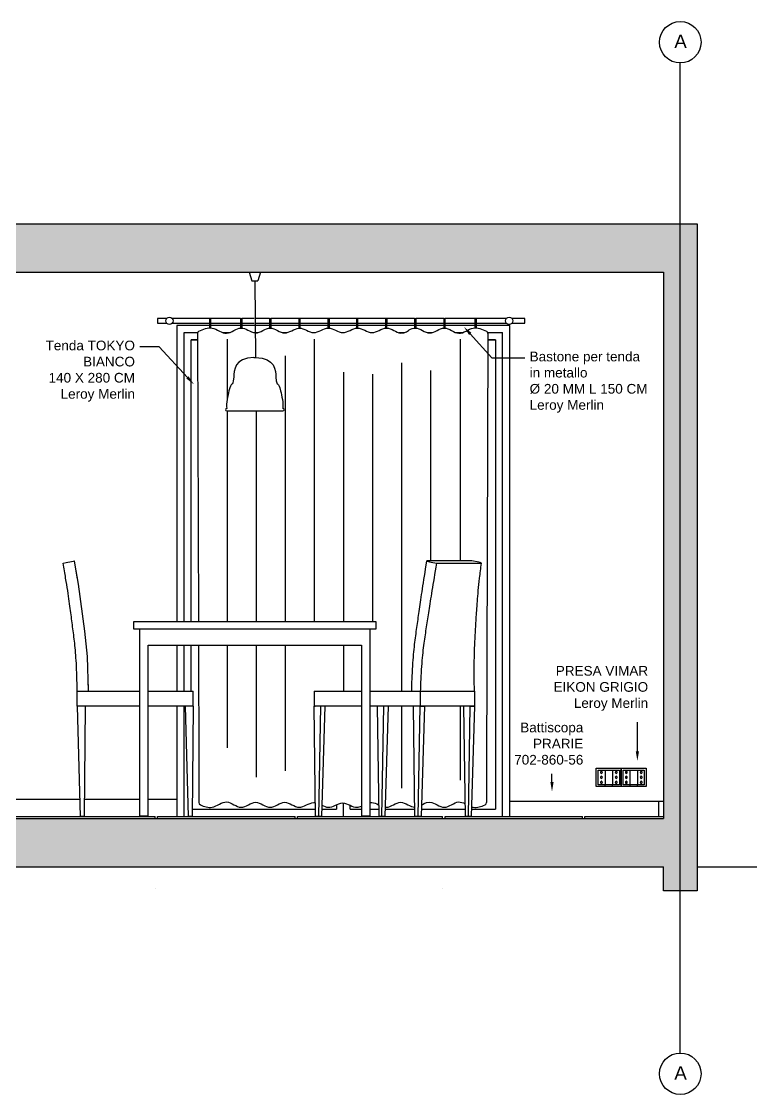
# Model space of a CAD drawing. Header units: millimetres. Extents: x 3813 to 53761, y -2555 to 21253.
# Drawn here: x 13818 to 16837, y 2151 to 6586 of the extents above; entities that cross this region are included whole.
import ezdxf
from ezdxf import colors
from ezdxf.entities.mleader import LeaderData, LeaderLine
from ezdxf.math import Vec2, Vec3

# ---------------------------------------------------------------- set-up
doc = ezdxf.new("R2010")
doc.units = ezdxf.units.MM
for name, color, linetype in [('1. Linee di taglio', 5, 'Continuous'), ('A-ANNO-TEXT', 3, 'Continuous'), ('A-FURN', 8, 'Continuous'), ('A-WALL-FULL', 255, 'Continuous'), ('c', 8, 'Continuous'), ('HIDE', 6, 'Continuous'), ('WIDE_SEZ', 1, 'Continuous')]:
    doc.layers.add(name, color=color, linetype=linetype)
doc.styles.get("Standard").update_dxf_attribs({"font": 'arial.ttf'})

msp = doc.modelspace()

# ---------------------------------------------------------------- hatches: boundary and pattern name
at = {"true_color": 0xc7c8ca, "transparency": 33554623}
h = msp.add_hatch(color=9, dxfattribs=at)
h.dxf.hatch_style = 1
h.paths.add_polyline_path([(11972.3, 5550.1), (16472.3, 5550.1), (16472.3, 3292.1), (11972.3, 3292.1)], flags=16)
h.paths.add_polyline_path([(11932.3, 5750.1), (16612.3, 5750.1), (16612.3, 2992.1), (16472.3, 2992.1), (16472.3, 3092.1), (11972.3, 3092.1), (11972.3, 2992.1), (11932.3, 2992.1), (11932.3, 3092.1)])

# ---------------------------------------------------------------- linework, layer by layer
at = {"color": 2}
for p, q in [((14490, 4106.3), (14490, 5300.1)), ((14490, 5300.1), (14546.6, 5300.1)), ((14650.6, 5300.1), (14678, 5300.1)), ((14780, 5300.1), (14786.1, 5300.1)), ((14786.1, 5300.1), (14795.4, 5300.1)), ((14897, 5300.1), (14915.6, 5300.1)), ((15377.7, 5300.1), (15401.2, 5300.1)), ((15496.9, 5300.1), (15515.4, 5300.1)), ((15614.3, 5300.1), (15641.6, 5300.1)), ((15745.7, 5300.1), (15807.5, 5300.1)), ((15807.5, 3300.1), (15807.5, 5300.1)), ((14520, 4130.1), (14520, 5270.1)), ((14520, 4106.3), (14520, 5270.1)), ((14520, 5270.1), (14546.2, 5270.1)), ((14546.2, 5270.1), (14520, 5270.1)), ((15777.5, 5270.1), (15746.1, 5270.1)), ((15746.1, 5270.1), (15777.5, 5270.1)), ((14490, 3818.1), (14490, 4008.5)), ((14520, 3818.1), (14520, 4008.5))]:
    msp.add_line(p, q, dxfattribs=at)
at = {"color": 8}
for p, q in [((15025.5, 5300.1), (15027.6, 5300.1)), ((15679.8, 4356.2), (15494.5, 4356.2)), ((15494.5, 4356.2), (15496.5, 4355.2)), ((15496.5, 4355.2), (15500.3, 4354)), ((15500.3, 4354), (15505.5, 4352.7)), ((15505.5, 4352.7), (15512, 4351.3)), ((15512, 4351.3), (15519.3, 4350)), ((15519.3, 4350), (15526.9, 4348.8)), ((15526.9, 4348.8), (15534.5, 4347.8)), ((15534.5, 4347.8), (15719.7, 4347.8)), ((15687.3, 4355.2), (15679.8, 4356.2)), ((15702.3, 4352.7), (15687.3, 4355.2)), ((15708.7, 4351.3), (15702.3, 4352.7)), ((15714, 4350), (15708.7, 4351.3)), ((15717.7, 4348.8), (15714, 4350)), ((15719.7, 4347.8), (15717.7, 4348.8)), ((15673.9, 3756.2), (15691, 3756.2))]:
    msp.add_line(p, q, dxfattribs=at)
at = {"color": 7}
for p, q in [((14779.3, 5196.7), (14785.7, 5196.7)), ((14283, 4106.3), (15282.8, 4106.3)), ((14283, 4074.9), (14283, 4106.3)), ((15282.8, 4106.3), (15282.8, 4074.9)), ((15282.8, 4074.9), (14283, 4074.9)), ((14342.1, 4008.5), (15223.7, 4008.5)), ((14047.8, 3818.1), (14305.9, 3818.1)), ((14342.1, 3818.1), (14512.5, 3818.1)), ((14512.5, 3818.1), (14515.8, 3818.1)), ((14515.8, 3818.1), (14518.9, 3818.1)), ((14518.9, 3818.1), (14521.8, 3818.1)), ((14521.8, 3818.1), (14524.3, 3818.1)), ((14524.3, 3818.1), (14526.2, 3818.1)), ((14526.2, 3818.1), (14527.4, 3818.1)), ((14527.4, 3818.1), (14527.8, 3818.1)), ((14527.8, 3756.2), (14527.8, 3818.1)), ((15027.5, 3818.1), (15027.5, 3756.2)), ((15027.5, 3818.1), (15031.3, 3818.1)), ((15031.3, 3818.1), (15032.3, 3818.1)), ((15032.3, 3818.1), (15034, 3818.1)), ((15034, 3818.1), (15036.3, 3818.1)), ((15036.3, 3818.1), (15039.1, 3818.1)), ((15039.1, 3818.1), (15223.7, 3818.1)), ((15259.9, 3818.1), (15444.4, 3818.1)), ((15444.4, 3818.1), (15467.1, 3818.1)), ((15467.1, 3818.1), (15467, 3756.2)), ((15467.1, 3818.1), (15691, 3818.1)), ((15691, 3818.1), (15691, 3756.2)), ((14305.9, 3756.2), (14047.8, 3756.2)), ((14494.7, 3756.2), (14342.1, 3756.2)), ((14527.8, 3755.9), (14494.7, 3756.2)), ((15027.5, 3756.2), (15032.3, 3756.2)), ((15034, 3756.2), (15032.3, 3756.2)), ((15036.3, 3756.2), (15034, 3756.2)), ((15039.1, 3756.2), (15036.3, 3756.2)), ((15055.4, 3756.2), (15039.1, 3756.2)), ((15223.7, 3756.2), (15055.4, 3756.2)), ((15467, 3756.2), (15259.9, 3756.2)), ((15691, 3756.2), (15467, 3756.2)), ((15467, 3756.2), (15484.1, 3756.2))]:
    msp.add_line(p, q, dxfattribs=at)
at = {"color": 2}
msp.add_lwpolyline([(14460, 4008.5), (14460, 3818.1)], dxfattribs=at)
at = {"color": 7}
for points, knots in [([(15431.6, 3818.2), (15432.1, 3840.8), (15433.3, 3882.7), (15436.3, 3935.9), (15440.1, 3981.5), (15444.6, 4021), (15449.3, 4056.3), (15454.1, 4089.1), (15458.7, 4121.7), (15465.1, 4167.9), (15474.9, 4235.5), (15486.9, 4310.7), (15494.5, 4356.2)], [-0.9981275, -0.9981275, -0.9981275, -0.9981275, -0.9166667, -0.8333333, -0.75, -0.6666667, -0.5833333, -0.5, -0.4166667, -0.3333333, -0.1666667, 0, 0, 0, 0]), ([(15534.5, 4347.8), (15526.7, 4302.8), (15514.2, 4228.6), (15503.8, 4162.1), (15496.8, 4116.4), (15491.8, 4083.8), (15486.6, 4051), (15481.5, 4016.6), (15476.8, 3978.2), (15472.6, 3933.8), (15469.2, 3881.7), (15467.6, 3840.5), (15467.1, 3818.1)], [0, 0, 0, 0, 0.1666667, 0.3333333, 0.4166667, 0.5, 0.5833333, 0.6666667, 0.75, 0.8333333, 0.9166667, 0.998099, 0.998099, 0.998099, 0.998099]), ([(15691, 3816.7), (15689.9, 3862.5), (15689.6, 3937.9), (15691.9, 4005.1), (15694.4, 4051), (15696.4, 4083.8), (15698.2, 4116.4), (15700.2, 4150.7), (15702.9, 4188.7), (15706.7, 4232.5), (15712, 4284.2), (15716.9, 4325.3), (15719.7, 4347.8)], [0, 0, 0, 0, 0.166667, 0.333333, 0.416667, 0.5, 0.583333, 0.666667, 0.75, 0.833333, 0.916667, 1, 1, 1, 1])]:
    msp.add_open_spline(points, degree=3, knots=knots, dxfattribs=at)
at = {"layer": 'A-ANNO-TEXT', "linetype": 'ByBlock', "lineweight": -2}
for points in [[(16364.8, 3569.4), (16364.8, 3690.3)], [(16011.6, 3442.4), (16011.6, 3475.7)]]:
    msp.add_lwpolyline(points, dxfattribs=at)
at = {"layer": 'A-ANNO-TEXT'}
for points in [[(16358.1, 3569.4), (16364.8, 3529.4), (16371.5, 3569.4)], [(16005, 3442.4), (16011.6, 3402.4), (16018.3, 3442.4)]]:
    msp.add_solid(points, dxfattribs=at)
at = {"layer": 'A-FURN', "color": 8}
for p, q in [((14594.9, 5360.1), (14594.9, 5320.1)), ((14594.9, 5360.1), (14599.9, 5360.1)), ((14599.9, 5360.1), (14599.9, 5320.1)), ((14723.8, 5359.2), (14723.8, 5319.2)), ((14723.8, 5359.2), (14728.8, 5359.2)), ((14728.8, 5359.2), (14728.8, 5319.2)), ((14843.8, 5359.2), (14843.8, 5319.2)), ((14843.8, 5359.2), (14848.8, 5359.2)), ((14848.8, 5359.2), (14848.8, 5319.2)), ((14964.2, 5359.3), (14964.2, 5319.3)), ((14964.2, 5359.3), (14969.2, 5359.3)), ((14969.2, 5359.3), (14969.2, 5319.3)), ((15084.8, 5359.3), (15084.8, 5319.3)), ((15084.8, 5359.3), (15089.8, 5359.3)), ((15089.8, 5359.3), (15089.8, 5319.3)), ((15202.6, 5359.3), (15202.6, 5318.9)), ((15202.6, 5359.3), (15207.6, 5359.3)), ((15207.6, 5359.3), (15207.6, 5319.3)), ((15323.2, 5359.3), (15323.2, 5319)), ((15323.2, 5359.3), (15328.2, 5359.3)), ((15328.2, 5359.3), (15327.6, 5319.3)), ((15443.6, 5359.2), (15443.6, 5319.2)), ((15448.6, 5359.2), (15448.6, 5319.2)), ((15563.7, 5359.2), (15563.7, 5319.2)), ((15563.7, 5359.2), (15568.7, 5359.2)), ((15568.7, 5359.2), (15568.7, 5319.2)), ((15692.8, 5360.1), (15692.8, 5320.1)), ((15692.8, 5360.1), (15697.8, 5360.1)), ((15697.8, 5360.1), (15697.8, 5320.1)), ((14546.1, 5297.1), (14549.6, 4106.3)), ((15443.6, 5319.2), (15448.6, 5319.2)), ((15746.1, 5297.1), (15740.9, 3494.6)), ((14668.8, 5273.4), (14668.8, 5026.4)), ((15028.8, 5273.4), (15028.8, 4106.3)), ((15632.2, 5273.4), (15632.2, 4356.2)), ((14908.8, 5203.9), (14908.8, 4106.3)), ((15388.8, 5174.8), (15388.8, 3818.1)), ((15148.8, 5137), (15148.8, 4106.3)), ((15268.8, 5128.9), (15268.8, 4106.3)), ((15508.8, 5143.1), (15508.8, 4356.2)), ((14668.8, 4976.7), (14668.8, 4106.3)), ((14788.8, 4976.7), (14788.8, 4106.3)), ((14549.9, 4008.5), (14551.3, 3504.1)), ((14668.8, 4008.5), (14668.8, 3583.3)), ((14788.8, 4008.5), (14788.8, 3507.7)), ((14908.8, 4008.5), (14908.8, 3508.4)), ((15148.8, 4008.5), (15148.8, 3818.1)), ((15388.8, 3756.2), (15388.8, 3504)), ((15632.2, 3756.2), (15632.2, 3496.3)), ((14788.8, 3507.7), (14788.8, 3463)), ((14908.8, 3508.4), (14908.8, 3488.3)), ((14551.3, 3504.1), (14551.7, 3357.7)), ((15388.8, 3504), (15388.8, 3416.7)), ((15632.2, 3496.3), (15632.2, 3450.4)), ((15740.9, 3494.6), (15740.5, 3357.7))]:
    msp.add_line(p, q, dxfattribs=at)
for points in [[(14418.4, 5359.1), (14379.6, 5359.1), (14379.6, 5339.1), (14418.4, 5339.1)], [(14594.9, 5359.1), (14440.8, 5359.1)], [(14440.8, 5339.1), (14594.9, 5339.1)], [(14723.8, 5359.1), (14599.9, 5359.1)], [(14599.9, 5339.1), (14723.8, 5339.1)], [(14779.7, 5359.1), (14728.8, 5359.1)], [(14728.8, 5339.1), (14779.7, 5339.1)], [(14843.8, 5359.1), (14786.1, 5359.1)], [(14786.1, 5339.1), (14843.8, 5339.1)], [(14964.2, 5359.1), (14848.8, 5359.1)], [(14848.8, 5339.1), (14964.2, 5339.1)], [(15084.8, 5359.1), (14969.2, 5359.1)], [(14969.2, 5339.1), (15084.8, 5339.1)], [(15202.6, 5359.1), (15089.8, 5359.1)], [(15089.8, 5339.1), (15202.6, 5339.1)], [(15283, 5359.1), (15207.6, 5359.1)], [(15207.6, 5339.1), (15323.2, 5339.1)], [(15323.2, 5359.1), (15283, 5359.1)], [(15327.9, 5339.1), (15365.9, 5339.1)], [(15443.6, 5359.1), (15328.2, 5359.1)], [(15365.9, 5339.1), (15443.6, 5339.1)], [(15563.7, 5359.1), (15448.6, 5359.1)], [(15448.6, 5339.1), (15563.7, 5339.1)], [(15692.8, 5359.1), (15568.7, 5359.1)], [(15568.7, 5339.1), (15692.8, 5339.1)], [(15823.4, 5359.1), (15697.8, 5359.1)], [(15697.8, 5339.1), (15823.4, 5339.1)], [(15845.8, 5339.1), (15899.6, 5339.1), (15899.6, 5359.1), (15845.8, 5359.1)]]:
    msp.add_lwpolyline(points, dxfattribs=at)
for centre in [(14429.6, 5349.1), (15834.6, 5349.1)]:
    msp.add_circle(centre, 15, dxfattribs=at)
for centre, start, end in [((14556.1, 5297.1), 116.0094, 180), ((15736.1, 5297.1), 0, 63.9906), ((14561.7, 3357.8), 180.1653, 244.8342), ((15730.5, 3357.8), 295.1658, 359.8347)]:
    msp.add_arc(centre, 10, start, end, dxfattribs=at)
for points, knots in [([(14551.8, 5306.1), (14570, 5315), (14608.9, 5331.7), (14666.1, 5277.7), (14723.8, 5337.7), (14761.8, 5302.9), (14786.1, 5298.8)], [0.576919, 0.576919, 0.576919, 0.576919, 6.208382, 12.591252, 18.974121, 24.635738, 24.635738, 24.635738, 24.635738]), ([(14786.1, 5298.8), (14786.1, 5298.8), (14806.1, 5298.7), (14846.1, 5339.7), (14905.2, 5279.4), (14944.2, 5317), (14966.7, 5319.3)], [25.30537, 25.30537, 25.30537, 25.30537, 25.31401, 31.653898, 37.993786, 44.031887, 44.031887, 44.031887, 44.031887]), ([(14966.7, 5319.3), (14986.5, 5319.2), (15026.3, 5281.2), (15066.7, 5319), (15086.9, 5319.3), (15087.3, 5319.3)], [44.397167, 44.397167, 44.397167, 44.397167, 50.632946, 56.932219, 57.053321, 57.053321, 57.053321, 57.053321]), ([(15087.3, 5319.3), (15107, 5319.2), (15146.8, 5281.2), (15187.3, 5319), (15207.4, 5319.3), (15207.8, 5319.3)], [44.397167, 44.397167, 44.397167, 44.397167, 50.632946, 56.932219, 57.053321, 57.053321, 57.053321, 57.053321]), ([(15207.4, 5319.3), (15227.2, 5319.2), (15267, 5281.2), (15307.4, 5319), (15327.6, 5319.3), (15328, 5319.3)], [44.397167, 44.397167, 44.397167, 44.397167, 50.632946, 56.932219, 57.053321, 57.053321, 57.053321, 57.053321]), ([(15328, 5319.3), (15347.7, 5319.2), (15387.5, 5281.3), (15420.7, 5311.4), (15420.7, 5311.4), (15420.7, 5311.4)], [44.397167, 44.397167, 44.397167, 44.397167, 50.632946, 56.932219, 57.053321, 57.053321, 57.053321, 57.053321]), ([(15420.7, 5311.4), (15429.2, 5315.6), (15457.7, 5327.9), (15506.1, 5278.3), (15566.4, 5339.9), (15626.2, 5277.7), (15683.4, 5331.7), (15722.3, 5315), (15740.5, 5306.1)], [92.086479, 92.086479, 92.086479, 92.086479, 94.770269, 101.110157, 107.450045, 113.832915, 120.215785, 125.847247, 125.847247, 125.847247, 125.847247]), ([(14557.5, 3348.7), (14573.8, 3341), (14610.8, 3327.5), (14666.1, 3379.8), (14725.9, 3317.6), (14786.2, 3379.2), (14846.1, 3317.8), (14906.2, 3379.1), (14965.9, 3318.5), (15008.3, 3359.3), (15030.5, 3357.3), (15032.7, 3356.9)], [1.165837, 1.165837, 1.165837, 1.165837, 6.208382, 12.591252, 18.974121, 25.31401, 31.653898, 37.993786, 44.333674, 50.632946, 51.31826, 51.31826, 51.31826, 51.31826]), ([(15060, 3346.4), (15068.8, 3342.3), (15097.4, 3330), (15125.3, 3355), (15146.1, 3356.8), (15167, 3355), (15192.1, 3332.5), (15217.8, 3340.2), (15223.7, 3342.6)], [54.177263, 54.177263, 54.177263, 54.177263, 56.932219, 63.212083, 63.212083, 63.212083, 69.491948, 71.346535, 71.346535, 71.346535, 71.346535]), ([(15259.9, 3356.9), (15262, 3357.3), (15273.4, 3358.3), (15284.9, 3353.1), (15294.2, 3348.6)], [75.133079, 75.133079, 75.133079, 75.133079, 75.79122, 78.731657, 78.731657, 78.731657, 78.731657]), ([(15321.2, 3338.6), (15322.8, 3338.3), (15344.6, 3336.9), (15385.6, 3378.5), (15425.1, 3339.3), (15444.6, 3338.3)], [81.567671, 81.567671, 81.567671, 81.567671, 82.090493, 88.430381, 94.604239, 94.604239, 94.604239, 94.604239]), ([(15506.8, 3358.7), (15526.6, 3358.3), (15566.6, 3317.9), (15614.8, 3367.9), (15643.1, 3357.3), (15651.6, 3353.2)], [101.177438, 101.177438, 101.177438, 101.177438, 107.450045, 113.832915, 116.556787, 116.556787, 116.556787, 116.556787]), ([(15678.7, 3340.4), (15681.2, 3339.5), (15699.6, 3334.1), (15718.5, 3341), (15734.8, 3348.7)], [119.434458, 119.434458, 119.434458, 119.434458, 120.215785, 125.258329, 125.258329, 125.258329, 125.258329])]:
    msp.add_open_spline(points, degree=3, knots=knots, dxfattribs=at)
msp.add_open_spline([(15471.6, 3346.2), (15477.3, 3349), (15482.9, 3360.2), (15506.8, 3358.7)], degree=3, dxfattribs=at)
at = {"layer": 'A-WALL-FULL', "color": 7}
for p, q in [((16542.3, 5750.1), (16542.3, 6414.8)), ((16542.3, 2992.1), (16542.3, 5750.1)), ((14759.4, 5550.1), (14770.5, 5514.4)), ((14805.6, 5550.1), (14794.5, 5514.4)), ((14770.5, 5514.4), (14794.5, 5514.4)), ((14782.5, 5514.4), (14785.7, 5196.7)), ((14666.4, 4976.7), (14898.6, 4976.7)), ((13989.7, 4347.8), (14002, 4350)), ((14002, 4350), (14009.4, 4351.3)), ((14009.4, 4351.3), (14017.1, 4352.7)), ((14017.1, 4352.7), (14024.5, 4354)), ((14024.5, 4354), (14031.2, 4355.2)), ((14031.2, 4355.2), (14036.9, 4356.2)), ((14038.4, 4347.3), (14036.9, 4356.2)), ((14038.4, 4347.3), (14036.9, 4356.2)), ((14053.2, 4260.1), (14038.4, 4347.3)), ((14049.6, 4281.5), (14038.4, 4347.3)), ((14053.2, 4260.1), (14052.2, 4266.2)), ((14080, 4065.8), (14053.2, 4260.1)), ((14090.8, 3961.5), (14080, 4065.8)), ((14305.9, 4074.9), (14305.9, 3302.6)), ((15259.9, 3302.6), (15259.9, 4074.9)), ((14342.1, 3302.6), (14342.1, 4008.5)), ((15223.7, 4008.5), (15223.7, 3302.6)), ((14095.5, 3818.1), (14090.8, 3961.5)), ((14047.8, 3756.2), (14047.8, 3816.7)), ((14095.5, 3818.1), (14094.6, 3846.2)), ((14047.8, 3756.2), (14060.7, 3300.1)), ((14080.8, 3756.2), (14076.8, 3300.1)), ((14494.7, 3756.2), (14507.6, 3300.1)), ((14527.8, 3756.2), (14523.7, 3300.1)), ((15033.4, 3300.1), (15027.5, 3756.2)), ((15072.4, 3756.2), (15058.6, 3300.1)), ((15288.5, 3756.2), (15294.9, 3300.1)), ((15333.5, 3756.2), (15320.1, 3300.1)), ((15445.1, 3300.1), (15439.1, 3756.2)), ((15484.1, 3756.2), (15470.2, 3300.1)), ((15646, 3756.2), (15652.4, 3300.1)), ((15691, 3756.2), (15677.5, 3300.1)), ((16612.3, 3092.1), (18112.3, 3092.1)), ((16542.3, 2322.3), (16542.3, 2992.1))]:
    msp.add_line(p, q, dxfattribs=at)
at = {"layer": 'A-WALL-FULL', "color": 8}
for p, q in [((15443.6, 5359.2), (15448.6, 5359.2)), ((15692.8, 5320.1), (15697.8, 5320.1)), ((14090.9, 3958.9), (14090.8, 3961.5)), ((15047.1, 3300.1), (15055.4, 3756.2)), ((15308.5, 3300.1), (15316.5, 3756.2)), ((15458.7, 3300.1), (15467, 3756.2)), ((15666, 3300.1), (15673.9, 3756.2)), ((14305.9, 3302.6), (14342.1, 3302.6)), ((15223.7, 3302.6), (15259.9, 3302.6))]:
    msp.add_line(p, q, dxfattribs=at)
at = {"layer": 'A-WALL-FULL', "color": 2}
for p, q in [((15777.5, 5270.1), (15777.5, 3330.1)), ((14490, 3300.1), (14490, 3756.2)), ((16202.2, 3491.8), (16228.8, 3491.8)), ((16202.2, 3431.5), (16202.2, 3491.8)), ((16228.8, 3491.8), (16232.9, 3491.8)), ((16230.9, 3491.8), (16230.9, 3431.5)), ((16232.9, 3491.8), (16259.5, 3491.8)), ((16259.5, 3491.8), (16263.6, 3491.8)), ((16261.5, 3491.8), (16261.5, 3431.5)), ((16263.6, 3491.8), (16290.2, 3491.8)), ((16290.2, 3491.8), (16290.2, 3431.5)), ((16305.4, 3491.8), (16331.9, 3491.8)), ((16305.4, 3431.5), (16305.4, 3491.8)), ((16331.9, 3491.8), (16336, 3491.8)), ((16334, 3491.8), (16334, 3431.5)), ((16336, 3491.8), (16362.6, 3491.8)), ((16362.6, 3491.8), (16366.7, 3491.8)), ((16364.7, 3491.8), (16364.7, 3431.5)), ((16366.7, 3491.8), (16393.3, 3491.8)), ((16393.3, 3491.8), (16393.3, 3431.5)), ((16228.8, 3431.5), (16202.2, 3431.5)), ((16228.8, 3431.5), (16232.9, 3431.5)), ((16259.5, 3431.5), (16232.9, 3431.5)), ((16259.5, 3431.5), (16263.6, 3431.5)), ((16290.2, 3431.5), (16263.6, 3431.5)), ((16331.9, 3431.5), (16305.4, 3431.5)), ((16331.9, 3431.5), (16336, 3431.5)), ((16362.6, 3431.5), (16336, 3431.5)), ((16362.6, 3431.5), (16366.7, 3431.5)), ((16393.3, 3431.5), (16366.7, 3431.5)), ((14524, 3330.1), (15033, 3330.1)), ((15059.5, 3330.1), (15120, 3330.1)), ((15120, 3348.6), (15120, 3330.1)), ((15148.8, 3300.1), (15148.8, 3356.5)), ((15177.5, 3330.1), (15177.5, 3346.2)), ((15177.5, 3330.1), (15223.7, 3330.1)), ((15259.9, 3330.1), (15294.5, 3330.1)), ((15320.9, 3330), (15444.7, 3330.1)), ((15471.1, 3330), (15506, 3330)), ((15506, 3330), (15652, 3330.1)), ((15678.4, 3330.1), (15777.5, 3330.1)), ((13770.8, 3300.1), (14370.8, 3300.1)), ((14370.8, 3292.1), (14370.8, 3300.1)), ((14380.8, 3300.1), (14949.2, 3300.1)), ((14380.8, 3292.1), (14380.8, 3300.1)), ((14949.2, 3292.1), (14949.2, 3300.1)), ((14959.2, 3300.1), (15559.2, 3300.1)), ((14959.2, 3292.1), (14959.2, 3300.1)), ((15559.2, 3292.1), (15559.2, 3300.1)), ((15569.2, 3300.1), (16137.7, 3300.1)), ((15569.2, 3292.1), (15569.2, 3300.1)), ((16137.7, 3292.1), (16137.7, 3300.1)), ((16147.7, 3300.1), (16472.3, 3300.1)), ((16147.7, 3292.1), (16147.7, 3300.1))]:
    msp.add_line(p, q, dxfattribs=at)
at = {"layer": 'A-WALL-FULL', "color": 9}
for p, q in [((14058.7, 3370.1), (13780.8, 3370.1)), ((14305.9, 3370.1), (14077.4, 3370.1)), ((14460, 3370.1), (14342.1, 3370.1)), ((16472.3, 3362.1), (15837.5, 3362.1)), ((16452.3, 3362.1), (16452.3, 3300.1))]:
    msp.add_line(p, q, dxfattribs=at)
at = {"layer": 'A-WALL-FULL'}
for p, q in [((14076.8, 3300.1), (14060.7, 3300.1)), ((14523.7, 3300.1), (14507.6, 3300.1)), ((15047.1, 3300.1), (15033.4, 3300.1)), ((15058.6, 3300.1), (15047.1, 3300.1)), ((15308.5, 3300.1), (15294.9, 3300.1)), ((15320.1, 3300.1), (15308.5, 3300.1)), ((15458.7, 3300.1), (15445.1, 3300.1)), ((15470.2, 3300.1), (15458.7, 3300.1)), ((15666, 3300.1), (15652.4, 3300.1)), ((15677.5, 3300.1), (15666, 3300.1))]:
    msp.add_line(p, q, dxfattribs=at)
at = {"layer": 'A-WALL-FULL', "color": 1}
for p, q in [((16472.3, 2992.1), (16472.3, 3092.1)), ((16612.3, 2992.1), (16472.3, 2992.1))]:
    msp.add_line(p, q, dxfattribs=at)
at = {"layer": 'A-WALL-FULL', "color": 2}
for points in [[(14594.9, 5330.1), (14460, 5330.1), (14460, 4106.3)], [(14723.8, 5330.1), (14599.9, 5330.1)], [(14786.1, 5330.1), (14728.8, 5330.1)], [(14843.8, 5330.1), (14786.1, 5330.1)], [(14964.2, 5330.1), (14848.8, 5330.1)], [(15084.8, 5330.1), (14969.2, 5330.1)], [(15202.6, 5330.1), (15089.8, 5330.1)], [(15323.2, 5330.1), (15207.6, 5330.1)], [(15443.6, 5330.1), (15327.8, 5330.1)], [(15563.7, 5330.1), (15448.6, 5330.1)], [(15692.8, 5330.1), (15568.7, 5330.1)], [(15837.5, 3300.1), (15837.5, 5330.1), (15697.8, 5330.1)], [(14460, 3756.2), (14460, 3300.1)]]:
    msp.add_lwpolyline(points, dxfattribs=at)
for points in [[(16194.9, 3499.5), (16298, 3499.5), (16298, 3424.5), (16194.9, 3424.5)], [(16298, 3499.5), (16401.1, 3499.5), (16401.1, 3424.5), (16298, 3424.5)]]:
    msp.add_lwpolyline(points, close=True, dxfattribs=at)
at = {"layer": 'A-WALL-FULL', "color": 7}
for centre, start, end in [((14666.4, 4981.7), 90, 270), ((14898.6, 4981.7), 270, 90)]:
    msp.add_arc(centre, 5, start, end, dxfattribs=at)
at = {"layer": 'A-WALL-FULL', "color": 2}
for centre, start, end in [((16216, 3482.4), 113.3666, 246.2003), ((16216, 3461.9), 113.3666, 246.2003), ((16216, 3482.4), 294.3243, 66.1088), ((16216, 3461.9), 294.3243, 66.1088), ((16277.3, 3482.4), 113.3666, 246.2003), ((16277.3, 3461.9), 113.3666, 246.2003), ((16277.3, 3482.4), 294.3243, 66.1088), ((16277.3, 3461.9), 294.3243, 66.1088), ((16319.1, 3482.4), 113.3666, 246.2003), ((16319.1, 3461.9), 113.3666, 246.2003), ((16319.1, 3482.4), 294.3243, 66.1088), ((16319.1, 3461.9), 294.3243, 66.1088), ((16380.5, 3482.4), 113.3666, 246.2003), ((16380.5, 3461.9), 113.3666, 246.2003), ((16380.5, 3482.4), 294.3243, 66.1088), ((16380.5, 3461.9), 294.3243, 66.1088), ((16216, 3440.8), 113.3666, 246.2003), ((16216, 3440.8), 294.3243, 66.1088), ((16277.3, 3440.8), 113.3666, 246.2003), ((16277.3, 3440.8), 294.3243, 66.1088), ((16319.1, 3440.8), 113.3666, 246.2003), ((16319.1, 3440.8), 294.3243, 66.1088), ((16380.5, 3440.8), 113.3666, 246.2003), ((16380.5, 3440.8), 294.3243, 66.1088)]:
    msp.add_arc(centre, 4.02, start, end, dxfattribs=at)
for centre, start_param, end_param in [((16216, 3482.4), 5.42058, 7.142383), ((16216, 3482.4), 8.545266, 10.307697), ((16216, 3461.8), 5.42058, 7.142383), ((16277.3, 3482.4), 5.42058, 7.142383), ((16277.3, 3482.4), 8.545266, 10.307697), ((16277.3, 3461.8), 5.42058, 7.142383), ((16319.1, 3482.4), 5.42058, 7.142383), ((16319.1, 3482.4), 8.545266, 10.307697), ((16319.1, 3461.8), 5.42058, 7.142383), ((16380.5, 3482.4), 8.545266, 10.307697), ((16380.5, 3482.4), 5.42058, 7.142383), ((16380.5, 3461.8), 5.42058, 7.142383), ((16216, 3461.8), 8.545266, 10.307697), ((16216, 3440.7), 5.42058, 7.142383), ((16216, 3440.7), 8.545266, 10.307697), ((16277.3, 3461.8), 8.545266, 10.307697), ((16277.3, 3440.7), 5.42058, 7.142383), ((16277.3, 3440.7), 8.545266, 10.307697), ((16319.1, 3461.8), 8.545266, 10.307697), ((16319.1, 3440.7), 5.42058, 7.142383), ((16319.1, 3440.7), 8.545266, 10.307697), ((16380.5, 3461.8), 8.545266, 10.307697), ((16380.5, 3440.7), 8.545266, 10.307697), ((16380.5, 3440.7), 5.42058, 7.142383)]:
    msp.add_ellipse(centre, major_axis=(0, 5.71), ratio=0.372094, start_param=start_param, end_param=end_param, dxfattribs=at)
at = {"layer": 'A-WALL-FULL', "color": 7}
for points in [[(14779.3, 5196.7), (14696.8, 5196.7), (14696.8, 5089.2), (14687.6, 5090), (14677.1, 5072.8), (14664.3, 5007.8), (14666.4, 4986.7)], [(14785.7, 5196.7), (14868.2, 5196.7), (14868.2, 5089.2), (14877.5, 5090), (14887.9, 5072.8), (14900.7, 5007.8), (14898.6, 4986.7)]]:
    msp.add_open_spline(points, degree=3, dxfattribs=at)
msp.add_open_spline([(14047.8, 3816.7), (14047.6, 3863.3), (14045.3, 3938.2), (14039.3, 4005.1), (14033.7, 4051), (14029.3, 4083.8), (14025.2, 4116.4), (14020.8, 4150.7), (14015.6, 4188.7), (14009.1, 4232.5), (14000.8, 4284.2), (13993.7, 4325.3), (13989.6, 4347.8)], degree=3, knots=[-0.998099, -0.998099, -0.998099, -0.998099, -0.8333333, -0.6666667, -0.5833333, -0.5, -0.4166667, -0.3333333, -0.25, -0.1666667, -0.0833333, 0, 0, 0, 0], dxfattribs=at)
at = {"layer": 'c', "color": 7}
for centre in [(16542.3, 6500.6), (16542.3, 2236.5)]:
    msp.add_circle(centre, 85.8, dxfattribs=at)
at = {"layer": 'HIDE'}
for p, q in [((14370.8, 3000.8), (14370.8, 3000.8)), ((15559.2, 3000.8), (15559.2, 3000.8))]:
    msp.add_line(p, q, dxfattribs=at)
at = {"layer": 'WIDE_SEZ', "color": 5}
for p, q in [((11932.3, 5750.1), (16612.3, 5750.1)), ((11972.3, 3092.1), (16472.3, 3092.1))]:
    msp.add_line(p, q, dxfattribs=at)
at = {"layer": 'WIDE_SEZ'}
for p, q in [((16612.3, 5750.1), (16612.3, 2992.1)), ((11972.3, 5550.1), (16472.3, 5550.1)), ((16472.3, 5550.1), (16472.3, 3292.1)), ((11972.3, 3292.1), (16472.3, 3292.1))]:
    msp.add_line(p, q, dxfattribs=at)

# ---------------------------------------------------------------- texts
at = {"layer": '1. Linee di taglio'}
for p in [(16517.6, 6476.8), (16517.6, 2212.6)]:
    msp.add_text('A', height=55.1, dxfattribs=at).set_placement(p)
at = {"layer": 'A-ANNO-TEXT', "insert": (16409.2, 3922.3), "char_height": 40, "width": 653.738, "attachment_point": 3}
msp.add_mtext('PRESA VIMAR\\PEIKON GRIGIO\\PLeroy Merlin', dxfattribs=at)
at = {"layer": 'A-ANNO-TEXT', "insert": (16141.2, 3688), "char_height": 40, "attachment_point": 3}
msp.add_mtext('Battiscopa\\PPRARIE\\P702-860-56', dxfattribs=at)

# ---------------------------------------------------------------- leaders
at = {"layer": 'A-ANNO-TEXT'}
ml = msp.add_multileader_mtext('Standard', dxfattribs=at)
ml.set_content('Bastone per tenda\\Pin metallo\\PØ 20 MM L 150 CM\\PLeroy Merlin', color=256)
ml.set_leader_properties()
ml.build(insert=Vec2(0, 0))
ml.multileader.update_dxf_attribs({"arrow_head_size": 40})
ctx = ml.context
ctx.base_point, ctx.char_height, ctx.arrow_head_size, ctx.landing_gap_size, ctx.plane_origin = Vec3(15899.2, 5195.5), 40, 40, 20, Vec3(15647, 5324.6)
notes = []
notes.append((ctx, [(0, (1, 1, 0), (15763.2, 5195.5), (1, 0), 135.9, [(0, [(15647, 5324.6)], 0, [])])]))
ctx.mtext.insert, ctx.mtext.flow_direction = Vec3(15919.2, 5221.4), 5
ml = msp.add_multileader_mtext('Standard', dxfattribs=at)
ml.set_content('Tenda TOKYO BIANCO\\P140 X 280 CM\\PLeroy Merlin', color=256)
ml.set_leader_properties()
ml.build(insert=Vec2(0, 0))
ml.multileader.update_dxf_attribs({"arrow_head_size": 40})
ctx = ml.context
ctx.base_point, ctx.char_height, ctx.arrow_head_size, ctx.landing_gap_size, ctx.plane_origin = Vec3(13901.2, 5241.2), 40, 40, 20, Vec3(14514.9, 5072.1)
ctx.text_align_type = 2
notes.append((ctx, [(0, (1, 1, 0), (14387, 5241.2), (-1, 0), 80, [(0, [(14531.4, 5085.6)], 0, [])])]))
ctx.mtext.insert, ctx.mtext.width, ctx.mtext.defined_height, ctx.mtext.alignment, ctx.mtext.flow_direction = Vec3(14287, 5267.1), 432.356, 457.1, 3, 5
for ctx, leaders in notes:
    for number, flags, end, landing, length, lines in leaders:
        leader = LeaderData()
        leader.index, (leader.has_last_leader_line, leader.has_dogleg_vector, leader.attachment_direction) = number, flags
        leader.last_leader_point, leader.dogleg_vector, leader.dogleg_length = Vec3(end), Vec3(landing), length
        for number, points, colour, breaks in lines:
            line = LeaderLine()
            line.index, line.vertices, line.color, line.breaks = number, Vec3.list(points), colors.encode_raw_color(colour), breaks
            leader.lines.append(line)
        ctx.leaders.append(leader)

doc.saveas('drawing.dxf')
